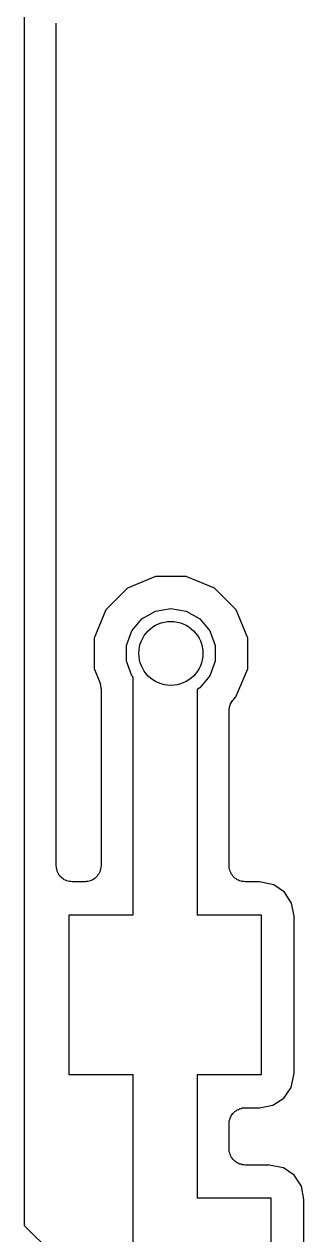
# Model space of a CAD drawing. Extents: x 95 to 175, y -109.5 to -62.3.
# Drawn here: x 135.38 to 137.56, y -90.7 to -81.24 of the extents above; entities that cross this region are included whole.
import ezdxf

# ---------------------------------------------------------------- set-up
doc = ezdxf.new("R2010")
doc.units = 0
doc.header["$MEASUREMENT"] = 0
doc.layers.add('BLACK', color=7, linetype='CONTINUOUS')

msp = doc.modelspace()

# ---------------------------------------------------------------- linework, layer by layer
at = {"layer": 'Black'}
for p, q in [((135.38, -81.0778), (135.38, -90.6262)), ((135.63, -83.3286), (135.63, -81.2331)), ((135.63, -87.8165), (135.63, -83.3286)), ((136.406, -85.5567), (136.186, -85.6478)), ((136.645, -85.5569), (136.406, -85.5567)), ((136.865, -85.6484), (136.645, -85.5569)), ((136.186, -85.6478), (136.017, -85.8165)), ((137.034, -85.8174), (136.865, -85.6484)), ((136.017, -85.8165), (135.925, -86.0369)), ((136.299, -85.8877), (136.405, -85.8267)), ((136.405, -85.8267), (136.525, -85.8055)), ((136.525, -85.8055), (136.645, -85.8267)), ((136.645, -85.8267), (136.751, -85.8877)), ((137.125, -86.038), (137.034, -85.8174)), ((136.221, -85.9811), (136.299, -85.8877)), ((136.751, -85.8877), (136.829, -85.9811)), ((135.925, -86.0369), (135.925, -86.2756)), ((136.179, -86.0958), (136.221, -85.9811)), ((136.829, -85.9811), (136.871, -86.0958)), ((137.125, -86.2767), (137.125, -86.038)), ((136.179, -86.2178), (136.179, -86.0958)), ((136.871, -86.0958), (136.871, -86.2178)), ((136.221, -86.3325), (136.179, -86.2178)), ((136.871, -86.2178), (136.829, -86.3325)), ((135.925, -86.2756), (135.97, -86.3851)), ((136.23, -86.343), (136.221, -86.3325)), ((136.23, -88.1988), (136.23, -86.343)), ((136.829, -86.3325), (136.751, -86.4259)), ((137.033, -86.4971), (137.125, -86.2767)), ((135.97, -86.3851), (135.971, -86.3877)), ((135.971, -86.3877), (135.972, -86.3901)), ((135.972, -86.3901), (135.975, -86.4089)), ((135.975, -86.4089), (135.979, -86.4275)), ((135.979, -86.4275), (135.979, -86.4302)), ((135.979, -86.4302), (135.98, -86.4328)), ((135.98, -86.4328), (135.98, -87.8165)), ((136.751, -86.4259), (136.73, -86.4382)), ((136.73, -86.4382), (136.73, -88.1988)), ((137.001, -86.5364), (137.009, -86.5223)), ((137.009, -86.5223), (137.013, -86.5187)), ((137.013, -86.5187), (137.016, -86.5142)), ((137.016, -86.5142), (137.033, -86.4971)), ((136.98, -86.5916), (136.984, -86.5759)), ((136.981, -86.5972), (136.98, -86.5916)), ((136.98, -86.6026), (136.981, -86.5972)), ((136.98, -87.8165), (136.98, -86.6026)), ((136.984, -86.5759), (136.987, -86.5599)), ((136.987, -86.5599), (136.99, -86.5551)), ((136.99, -86.5551), (136.991, -86.5497)), ((136.991, -86.5497), (137.001, -86.5364)), ((135.632, -87.8272), (135.63, -87.8165)), ((135.632, -87.8382), (135.632, -87.8272)), ((135.636, -87.8484), (135.632, -87.8382)), ((135.638, -87.8592), (135.636, -87.8484)), ((135.643, -87.8687), (135.638, -87.8592)), ((135.972, -87.8592), (135.967, -87.8687)), ((135.974, -87.8484), (135.972, -87.8592)), ((135.978, -87.8382), (135.974, -87.8484)), ((135.98, -87.8165), (135.978, -87.8272)), ((135.978, -87.8272), (135.978, -87.8382)), ((136.981, -87.8272), (136.98, -87.8165)), ((136.981, -87.8382), (136.981, -87.8272)), ((136.985, -87.8484), (136.981, -87.8382)), ((136.987, -87.8592), (136.985, -87.8484)), ((136.993, -87.8687), (136.987, -87.8592)), ((135.647, -87.879), (135.643, -87.8687)), ((135.654, -87.8873), (135.647, -87.879)), ((135.659, -87.8968), (135.654, -87.8873)), ((135.668, -87.9038), (135.659, -87.8968)), ((135.675, -87.9122), (135.668, -87.9038)), ((135.684, -87.9177), (135.675, -87.9122)), ((135.692, -87.9247), (135.684, -87.9177)), ((135.703, -87.9284), (135.692, -87.9247)), ((135.712, -87.9339), (135.703, -87.9284)), ((135.723, -87.9358), (135.712, -87.9339)), ((135.733, -87.9396), (135.723, -87.9358)), ((135.744, -87.9396), (135.733, -87.9396)), ((135.755, -87.9415), (135.744, -87.9396)), ((135.855, -87.9415), (135.755, -87.9415)), ((135.865, -87.9396), (135.855, -87.9415)), ((135.876, -87.9396), (135.865, -87.9396)), ((135.887, -87.9358), (135.876, -87.9396)), ((135.897, -87.9339), (135.887, -87.9358)), ((135.907, -87.9284), (135.897, -87.9339)), ((135.917, -87.9247), (135.907, -87.9284)), ((135.925, -87.9177), (135.917, -87.9247)), ((135.935, -87.9122), (135.925, -87.9177)), ((135.942, -87.9038), (135.935, -87.9122)), ((135.95, -87.8968), (135.942, -87.9038)), ((135.956, -87.8873), (135.95, -87.8968)), ((135.963, -87.879), (135.956, -87.8873)), ((135.967, -87.8687), (135.963, -87.879)), ((136.996, -87.879), (136.993, -87.8687)), ((137.003, -87.8873), (136.996, -87.879)), ((137.009, -87.8968), (137.003, -87.8873)), ((137.017, -87.9038), (137.009, -87.8968)), ((137.024, -87.9122), (137.017, -87.9038)), ((137.034, -87.9177), (137.024, -87.9122)), ((137.042, -87.9247), (137.034, -87.9177)), ((137.052, -87.9284), (137.042, -87.9247)), ((137.062, -87.9339), (137.052, -87.9284)), ((137.073, -87.9358), (137.062, -87.9339)), ((137.083, -87.9396), (137.073, -87.9358)), ((137.094, -87.9396), (137.083, -87.9396)), ((137.105, -87.9415), (137.094, -87.9396)), ((137.217, -87.9415), (137.105, -87.9415)), ((137.329, -87.9641), (137.217, -87.9415)), ((137.412, -88.0211), (137.329, -87.9641)), ((137.467, -88.1069), (137.412, -88.0211)), ((137.487, -88.2105), (137.467, -88.1069)), ((135.73, -89.4488), (135.73, -88.1988)), ((135.73, -88.1988), (136.23, -88.1988)), ((136.73, -88.1988), (137.23, -88.1988)), ((137.23, -88.1988), (137.23, -89.4488)), ((137.487, -89.4363), (137.487, -88.2105)), ((136.23, -89.4488), (135.73, -89.4488)), ((136.23, -90.8852), (136.23, -89.4488)), ((137.23, -89.4488), (136.73, -89.4488)), ((136.73, -89.4488), (136.73, -90.4114)), ((137.464, -89.5479), (137.487, -89.4363)), ((137.407, -89.6314), (137.464, -89.5479)), ((137.321, -89.6867), (137.407, -89.6314)), ((137.009, -89.7508), (137.017, -89.7438)), ((137.017, -89.7438), (137.024, -89.7354)), ((137.024, -89.7354), (137.034, -89.7299)), ((137.034, -89.7299), (137.042, -89.7229)), ((137.042, -89.7229), (137.052, -89.7192)), ((137.052, -89.7192), (137.062, -89.7137)), ((137.062, -89.7137), (137.073, -89.7118)), ((137.073, -89.7118), (137.083, -89.708)), ((137.083, -89.708), (137.094, -89.708)), ((137.094, -89.708), (137.105, -89.7061)), ((137.105, -89.7061), (137.218, -89.7061)), ((137.218, -89.7061), (137.321, -89.6867)), ((136.98, -89.8311), (136.981, -89.8204)), ((136.98, -90.0291), (136.98, -89.8311)), ((136.981, -89.8094), (136.985, -89.7992)), ((136.981, -89.8204), (136.981, -89.8094)), ((136.985, -89.7992), (136.987, -89.7884)), ((136.987, -89.7884), (136.993, -89.7789)), ((136.993, -89.7789), (136.996, -89.7686)), ((136.996, -89.7686), (137.003, -89.7603)), ((137.003, -89.7603), (137.009, -89.7508)), ((136.981, -90.0398), (136.98, -90.0291)), ((136.981, -90.0508), (136.981, -90.0398)), ((136.985, -90.061), (136.981, -90.0508)), ((136.987, -90.0718), (136.985, -90.061)), ((136.993, -90.0813), (136.987, -90.0718)), ((136.996, -90.0916), (136.993, -90.0813)), ((137.003, -90.0999), (136.996, -90.0916)), ((137.009, -90.1094), (137.003, -90.0999)), ((137.017, -90.1164), (137.009, -90.1094)), ((137.024, -90.1248), (137.017, -90.1164)), ((137.034, -90.1303), (137.024, -90.1248)), ((137.042, -90.1373), (137.034, -90.1303)), ((137.052, -90.141), (137.042, -90.1373)), ((137.062, -90.1465), (137.052, -90.141)), ((137.073, -90.1484), (137.062, -90.1465)), ((137.083, -90.1522), (137.073, -90.1484)), ((137.094, -90.1522), (137.083, -90.1522)), ((137.105, -90.1541), (137.094, -90.1522)), ((137.293, -90.1541), (137.105, -90.1541)), ((137.405, -90.1767), (137.293, -90.1541)), ((137.488, -90.2337), (137.405, -90.1767)), ((137.544, -90.3195), (137.488, -90.2337)), ((136.73, -90.4114), (137.306, -90.4114)), ((137.306, -90.4114), (137.306, -91.3578)), ((137.563, -90.4231), (137.544, -90.3195)), ((137.563, -91.2099), (137.563, -90.4231)), ((135.38, -90.6262), (135.597, -90.8436))]:
    msp.add_line(p, q, dxfattribs=at)
msp.add_circle((136.525, -86.1568), 0.25, dxfattribs=at)

doc.saveas('drawing.dxf')
